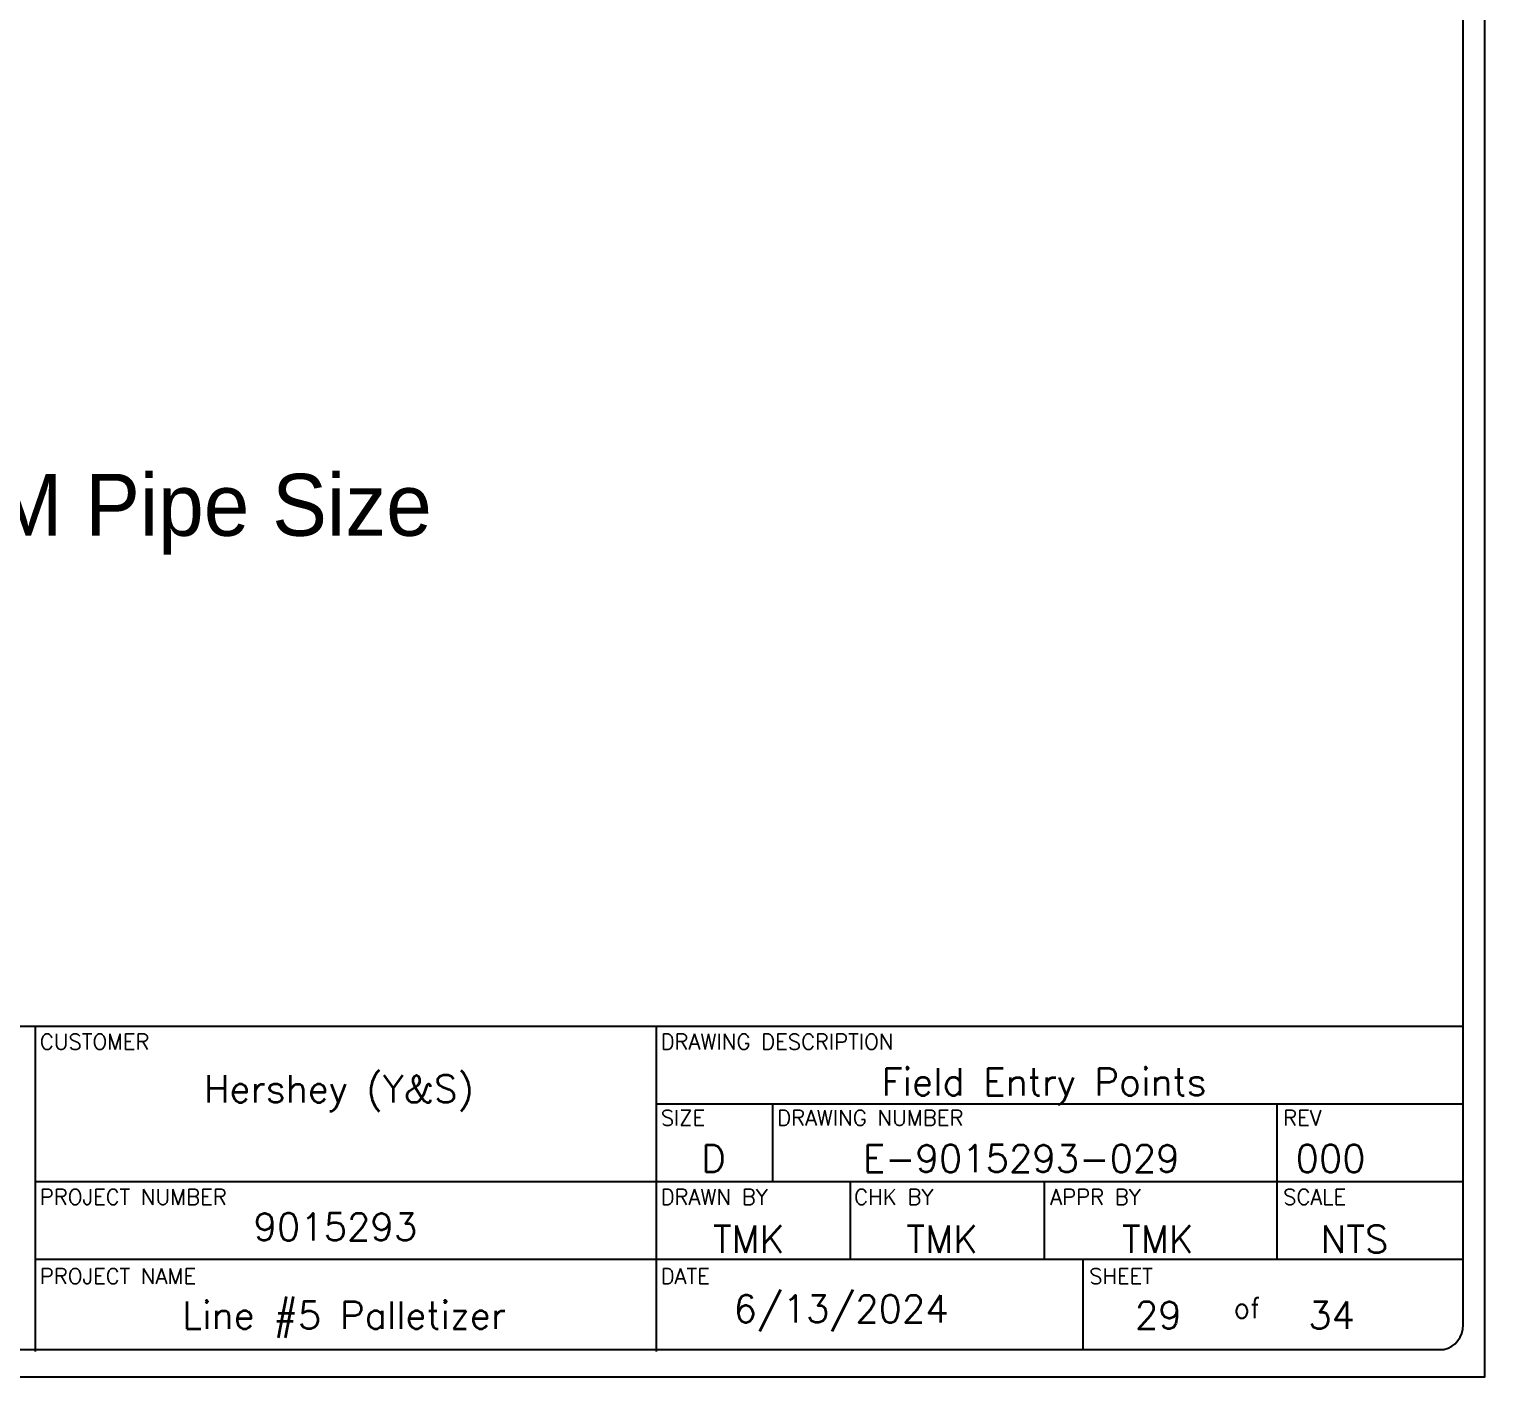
# Model space of a CAD drawing. Header units: inches. Extents: x 0 to 102, y 0 to 66.
# Drawn here: x 82.53 to 102.5, y -0.13 to 18.35 of the extents above; entities that cross this region are included whole.
import ezdxf
from ezdxf.enums import TextEntityAlignment as Align

# ---------------------------------------------------------------- set-up
doc = ezdxf.new("R2010")
doc.units = ezdxf.units.IN
doc.header["$MEASUREMENT"] = 0
doc.layers.add('TB_LABELS', color=1, linetype='Continuous')
doc.styles.add('Fields', font='simplex.shx', dxfattribs={"height": 0.185})
doc.styles.add('SLDTEXTSTYLE0', font='arial.ttf', dxfattribs={"width": 0.948})
doc.styles.add('WD', font='romans.shx', dxfattribs={"height": 0.185})

# ---------------------------------------------------------------- blocks, each defined once
blk = doc.blocks.new('RG_Master_Ver_4_2_2')
at = {"color": 3}
for p, q in [((34.15, 0.1939), (34.15, 21.7336)), ((10.12, 1.5631), (34.15, 1.5631)), ((27.6052, 1.5631), (27.6052, 0.0716)), ((30.4509, 1.5631), (30.4509, 0.0716)), ((30.4509, 1.2074), (34.15, 1.2074)), ((30.9845, 1.2074), (30.9845, 0.8517)), ((33.2966, 1.2074), (33.2966, 0.8517)), ((27.6052, 0.8517), (34.15, 0.8517)), ((27.9593, 0.8517), (27.9609, 0.8517)), ((31.3402, 0.8517), (31.3402, 0.496)), ((32.2295, 0.8517), (32.2295, 0.496)), ((33.2966, 0.8517), (33.2966, 0.496)), ((27.6052, 0.496), (34.15, 0.496)), ((32.4073, 0.496), (32.4073, 0.0854)), ((19.6886, 0.0809), (34.0625, 0.0809))]:
    blk.add_line(p, q, dxfattribs=at)
blk.add_lwpolyline([(0, -0.044), (34.25, -0.044), (34.25, 21.956), (0, 21.956)], close=True, dxfattribs=at)
blk.add_arc((34.0354, 0.1923), 0.1147, 283.69564, 0.79655, dxfattribs=at)
at = {"insert": (30.8066, 0.3309), "char_height": 0.125, "attachment_point": 1, "style": 'Fields'}
blk.add_mtext('6/13/2024', dxfattribs=at)
at = {"style": 'Fields'}
for tag, p in [('DESCRIPTION_3', (13.1158, 1.307)), ('DRN_3', (15.4724, 1.307)), ('CHK_3', (16.5293, 1.307)), ('APP_3', (17.5522, 1.307)), ('DATE_3', (18.8294, 1.307)), ('CUSTOMER', (28.9966, 1.2135)), ('DRAWING_DESC', (32.2295, 1.2455)), ('DESCRIPTION_2', (13.1158, 0.9513)), ('DRN_2', (15.4724, 0.9513)), ('CHK_2', (16.5293, 0.9513)), ('APP_2', (17.5522, 0.9513)), ('DATE_2', (18.8294, 0.9513)), ('SIZE', (30.7145, 0.8944)), ('DRAWING_#', (32.125, 0.8944)), ('REV', (33.5429, 0.8944)), ('DESCRIPTION_1', (13.1158, 0.5956)), ('DRN_1', (15.4724, 0.5956)), ('CHK_1', (16.5293, 0.5956)), ('APP_1', (17.5522, 0.5956)), ('DATE_1', (18.8294, 0.5956)), ('PROJECT_#', (28.9813, 0.5809)), ('DRN_BY', (30.875, 0.5245)), ('CHK_BY', (31.7615, 0.5245)), ('APP_BY', (32.75, 0.5245)), ('SCALE', (33.6518, 0.5245)), ('PROJECT_NAME', (29.021, 0.1759)), ('SHEETNUM', (32.7527, 0.1759)), ('TTL_SHTS', (33.5471, 0.1759))]:
    blk.add_attdef(tag, text='', height=0.125, dxfattribs=at).set_placement(p, align=Align.CENTER)
at = {"style": 'Fields', "flags": 9}
blk.add_attdef('WD_TB', (9.9529, 0.1939), '', height=0.0638, dxfattribs=at)
at = {"layer": 'TB_LABELS', "style": 'WD'}
for s, height, p in [('CUSTOMER', 0.07114, (27.6266, 1.5276)), ('DRAWING DESCRIPTION', 0.071142, (30.4723, 1.5276)), ('SIZE', 0.07114, (30.4723, 1.179)), ('DRAWING NUMBER', 0.071142, (31.0058, 1.179)), ('REV', 0.07114, (33.325, 1.179)), ('PROJECT NUMBER', 0.071142, (27.6266, 0.8162)), ('DRAWN BY', 0.07114, (30.4723, 0.8162)), ('CHK BY', 0.07114, (31.3594, 0.8162)), ('APPR BY', 0.07114, (32.2579, 0.8162)), ('SCALE', 0.07114, (33.325, 0.8162)), ('PROJECT NAME', 0.071142, (27.6266, 0.4533)), ('DATE', 0.07114, (30.4723, 0.4533)), ('SHEET', 0.07114, (32.4358, 0.4533)), ('of', 0.09248, (33.0984, 0.3182))]:
    blk.add_text(s, height=height, dxfattribs=at).set_placement(p, align=Align.TOP_LEFT)

msp = doc.modelspace()

# ---------------------------------------------------------------- block references
ref = msp.add_blockref('RG_Master_Ver_4_2_2', (0, 0), dxfattribs=dict(xscale=2.992700729927007, yscale=2.992700729927007, zscale=2.992700729927007))
ref.add_attrib('CUSTOMER', 'Hershey (Y&S)', dxfattribs={"height": 0.3740876, "style": 'Fields'}).set_placement((86.77814, 3.63167), align=Align.CENTER)
ref.add_attrib('DRAWING_DESC', 'Field Entry Points', dxfattribs={"height": 0.3740876, "style": 'Fields'}).set_placement((96.4531, 3.72749), align=Align.CENTER)
ref.add_attrib('PROJECT_#', '9015293', dxfattribs={"height": 0.374088, "style": 'Fields'}).set_placement((86.73242, 1.73859), align=Align.CENTER)
ref.add_attrib('PROJECT_NAME', 'Line #5 Palletizer', dxfattribs={"height": 0.3740876, "style": 'Fields'}).set_placement((86.85128, 0.52636), align=Align.CENTER)
ref.add_attrib('SIZE', 'D', dxfattribs={"height": 0.37409, "style": 'Fields'}).set_placement((91.91938, 2.67671), align=Align.CENTER)
ref.add_attrib('APP_BY', 'TMK', dxfattribs={"height": 0.374088, "style": 'Fields'}).set_placement((98.01095, 1.5696), align=Align.CENTER)
ref.add_attrib('DRAWING_#', 'E-9015293-029', dxfattribs={"height": 0.3740876, "style": 'Fields'}).set_placement((96.14051, 2.67671), align=Align.CENTER)
ref.add_attrib('REV', '000', dxfattribs={"height": 0.374088, "style": 'Fields'}).set_placement((100.38378, 2.67671), align=Align.CENTER)
ref.add_attrib('SCALE', 'NTS', dxfattribs={"height": 0.374088, "style": 'Fields'}).set_placement((100.70972, 1.5696), align=Align.CENTER)
ref.add_attrib('DRN_BY', 'TMK', dxfattribs={"height": 0.374088, "style": 'Fields'}).set_placement((92.39964, 1.5696), align=Align.CENTER)
ref.add_attrib('CHK_BY', 'TMK', dxfattribs={"height": 0.374088, "style": 'Fields'}).set_placement((95.05275, 1.5696), align=Align.CENTER)
ref.add_attrib('SHEETNUM', '29', dxfattribs={"height": 0.374088, "style": 'Fields'}).set_placement((98.01907, 0.52636), align=Align.CENTER)
ref.add_attrib('TTL_SHTS', '34', dxfattribs={"height": 0.374088, "style": 'Fields'}).set_placement((100.3963, 0.52636), align=Align.CENTER)

# ---------------------------------------------------------------- texts
at = {"color": 7, "linetype": 'Continuous', "lineweight": 0, "insert": (76.91951, 12.25447), "char_height": 0.85, "attachment_point": 1, "style": 'SLDTEXTSTYLE0'}
msp.add_mtext('1 1/4 NPSM Pipe Size', dxfattribs=at)

doc.saveas('drawing.dxf')
